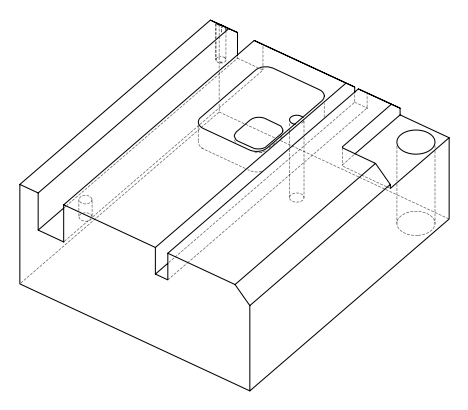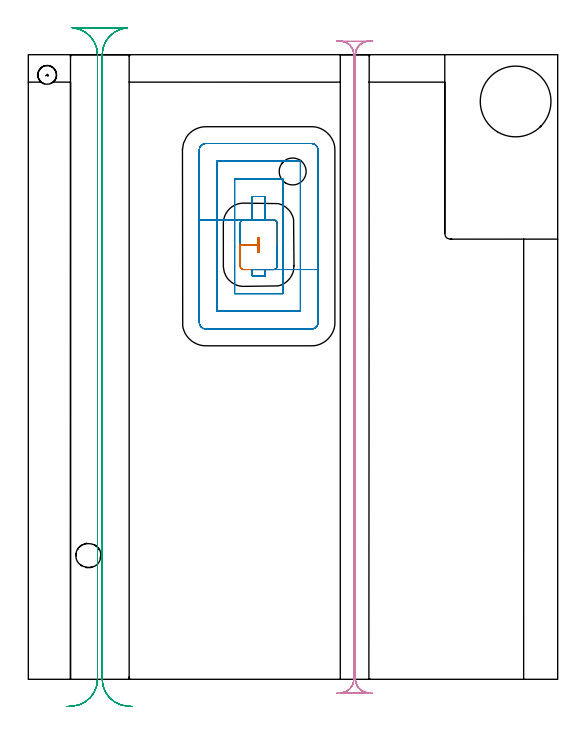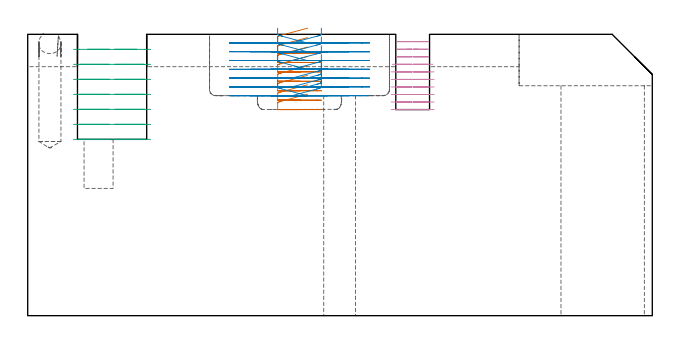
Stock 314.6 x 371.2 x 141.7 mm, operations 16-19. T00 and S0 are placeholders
(PLAN: 19 operations, 12 tool changes, 143.3 min)
(1 SPOT_DRILL | STEP1HOLE_1 | NXT0321_9005460120000 | 0.04 min | 3403 mm3)
(2 SPOT_DRILL_1 | STEP1POCKET | NXT0321_9005460120000 | 0.04 min | 5881 mm3)
(3 SPOT_DRILL_2 | STEP1POCKET_1 | NXT0321_9005460120000 | 0.03 min | 0 mm3)
(4 INDEXABLE_INSERT_DRILL_THROUGH_HOLE_FROM_SOLID | STEP1HOLE | NXT0302_036 | 0.49 min | 196236 mm3)
(5 DRILL_BLIND_HOLE_INTO_CENTER | STEP1HOLE_1 | NXT0301_076 | 0.08 min | 1294 mm3)
(6 GUN_DRILL_THROUGH_HOLE | STEP1HOLE_1 | UGT0307_007 | 0.56 min | 7534 mm3)
(7 DRILL_TO_ENLARGE_THROUGH_HOLE | STEP1HOLE_1 | UGT0301_006 | 0.48 min | 16206 mm3)
(8 DRILL_BLIND_HOLE_INTO_CENTER_1 | STEP1POCKET | NXT0301_128 | 0.12 min | 2759 mm3)
(9 DRILL_BLIND_HOLE_INTO_CENTER_2 | STEP1POCKET_1 | UGT0301_222 | 0.24 min | 5304 mm3)
(10 MILL_ROUGH_BLIND_HOLE_CONTOUR | STEP1POCKET | NXT0201_013 | Spiral | 0.6 min | 3013 mm3)
(11 AREA_MILL | FG_CHAMFER_SURFACE | UGT0205_001 | 6.34 min | 18645 mm3)
(12 AREA_MILL_1 | FG_CHAMFER_SURFACE_1 | UGT0205_001 | 1.34 min | 3902 mm3)
(13 AREA_MILL_2 | FG_CHAMFER_SURFACE_2 | UGT0205_001 | 2.48 min | 7832 mm3)
(14 AREA_MILL_3 | FG_CHAMFER_SURFACE_3 | UGT0205_001 | 16.96 min | 54983 mm3)
(15 MILL_CORNER_NOTCH_RECTANGULAR | CORNER_NOTCH_RECTANGULAR | NXT0201_008 | Follow Part, ap 1.5, ae 75% | 67 min | 151961 mm3)
(16 MILL_RECTANGULAR_POCKET | POCKET_RECTANGULAR_STRAIGHT | UGT0201_095 | Follow Part, ap 5, ae 75% | 3.39 min | 73645 mm3)
(17 MILL_RECTANGULAR_POCKET_1 | POCKET_RECTANGULAR_STRAIGHT_1 | UGT0201_095 | Follow Part, ap 5, ae 75% | 14.38 min | 291949 mm3)
(18 MILL_RECTANGULAR_SLOT | SLOT_RECTANGULAR | UGT0201_004 | Follow Part, ap 8, ae 75% | 12.37 min | 673883 mm3)
(19 MILL_RECTANGULAR_SLOT_1 | SLOT_RECTANGULAR_1 | NXT0201_012 | Follow Part, ap 4, ae 75% | 16.38 min | 237424 mm3)
(TOOL NXT0321_9005460120000 | NC Spot Drill, 142deg, 12mm, Carbide, Uncoated | D12 PA142 FL30 Z2)
(TOOL NXT0302_036 | Index. Insert Drill 42mm [880-D4200L50-05] | D42 PA176 FL210 Z2)
(TOOL NXT0301_076 | Carbide Drill 10.5mm [860.1-1050-032A1-MM 2214] | D10.5 PA140 FL55 Z2)
(TOOL UGT0307_007 | Gun Drill 10 mm | D10 PA130 FL24 Z1)
(TOOL UGT0301_006 | Twist Drill 16 mm | D16 PA118 FL120 Z2)
(TOOL NXT0301_128 | Carbide Drill 12mm [861.1-1200-036A1-GP GC34] | D12 PA150 FL37.4 Z2)
(TOOL UGT0301_222 | Twist Drill 11.1 mm | D11.1 PA118 FL92 Z2)
(TOOL NXT0201_013 | ENDMILL 10mm | D10 FL30 Z4)
(TOOL UGT0205_001 | Chamfer Mill 20 x 3 x 45 deg. | D20 FL50 Z2)
(TOOL NXT0201_008 | ENDMILL 6mm [2P460-0600-NA 1630] | D6 FL26 Z6)
(TOOL UGT0201_095 | End mill 20 mm | D20 R3 FL38 Z4)
(TOOL UGT0201_004 | End Mill 32 mm | D32 FL53 Z6)
(TOOL NXT0201_012 | ENDMILL 16mm [2P460-1600-NA 1630] | D16 FL38 Z6)
(OP 16 MILL_RECTANGULAR_POCKET)
G17 G21 G94 G90
T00 M6
G54
G17 G0 G90 X140.974 Y273. S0 M3
G43 Z151.807 H0
Z144.806
G94 G1 X127.855 Z141.291 F250.
X127.483 Y272.941 Z141.19
X127.128 Y272.816 Z141.089
X126.801 Y272.63 Z140.988
X126.512 Y272.388 Z140.888
X126.27 Y272.099 Z140.787
X126.084 Y271.772 Z140.686
X125.959 Y271.417 Z140.585
X125.9 Y271.045 Z140.484
Y258.25 Z137.056
X136.4
Y254. F500.
X137.4
Y262.5
X136.4
Y258.25
X125.9
Y245.6
G3 X128. Y243.5 R2.1
G1 X145.8
G3 X147.9 Y245.6 R2.1
G1 Y270.9
G3 X145.8 Y273. R2.1
G1 X128.
G3 X125.9 Y270.9 R2.1
G1 Y258.25
Y257.25
G0 X140.974 Y273. Z140.056
G1 X127.855 Z136.54 F250.
X127.483 Y272.941 Z136.439
X127.128 Y272.816 Z136.339
X126.801 Y272.63 Z136.238
X126.512 Y272.388 Z136.137
X126.27 Y272.099 Z136.036
X126.084 Y271.772 Z135.935
X125.959 Y271.417 Z135.834
X125.9 Y271.045 Z135.733
Y258.25 Z132.305
X136.4
Y254. F500.
X137.4
Y262.5
X136.4
Y258.25
X125.9
Y245.6
G3 X128. Y243.5 R2.1
G1 X145.8
G3 X147.9 Y245.6 R2.1
G1 Y270.9
G3 X145.8 Y273. R2.1
G1 X128.
G3 X125.9 Y270.9 R2.1
G1 Y258.25
Y257.25
G0 X140.974 Y273. Z135.305
G1 X127.855 Z131.79 F250.
X127.483 Y272.941 Z131.689
X127.128 Y272.816 Z131.588
X126.801 Y272.63 Z131.487
X126.512 Y272.388 Z131.386
X126.27 Y272.099 Z131.285
X126.084 Y271.772 Z131.184
X125.959 Y271.417 Z131.083
X125.9 Y271.045 Z130.982
Y258.25 Z127.554
X136.4
Y254. F500.
X137.4
Y262.5
X136.4
Y258.25
X125.9
Y245.6
G3 X128. Y243.5 R2.1
G1 X145.8
G3 X147.9 Y245.6 R2.1
G1 Y270.9
G3 X145.8 Y273. R2.1
G1 X128.
G3 X125.9 Y270.9 R2.1
G1 Y258.25
Y257.25
G0 X140.974 Y273. Z130.554
G1 X127.855 Z127.039 F250.
X127.483 Y272.941 Z126.938
X127.128 Y272.816 Z126.837
X126.801 Y272.63 Z126.736
X126.512 Y272.388 Z126.635
X126.27 Y272.099 Z126.534
X126.084 Y271.772 Z126.433
X125.959 Y271.417 Z126.333
X125.9 Y271.045 Z126.232
Y258.25 Z122.803
X136.4
Y254. F500.
X137.4
Y262.5
X136.4
Y258.25
X125.9
Y245.6
G3 X128. Y243.5 R2.1
G1 X145.8
G3 X147.9 Y245.6 R2.1
G1 Y270.9
G3 X145.8 Y273. R2.1
G1 X128.
G3 X125.9 Y270.9 R2.1
G1 Y258.25
Y257.25
G0 X140.974 Y273. Z125.803
G1 X127.855 Z122.288 F250.
X127.483 Y272.941 Z122.187
X127.128 Y272.816 Z122.086
X126.801 Y272.63 Z121.985
X126.512 Y272.388 Z121.884
X126.27 Y272.099 Z121.783
X126.084 Y271.772 Z121.683
X125.959 Y271.417 Z121.582
X125.9 Y271.045 Z121.481
Y258.25 Z118.052
X136.4
Y254. F500.
X137.4
Y262.5
X136.4
Y258.25
X125.9
Y245.6
G3 X128. Y243.5 R2.1
G1 X145.8
G3 X147.9 Y245.6 R2.1
G1 Y270.9
G3 X145.8 Y273. R2.1
G1 X128.
G3 X125.9 Y270.9 R2.1
G1 Y258.25
Y257.25
G0 X140.974 Y273. Z121.052
G1 X127.855 Z117.537 F250.
X127.483 Y272.941 Z117.436
X127.128 Y272.816 Z117.335
X126.801 Y272.63 Z117.234
X126.512 Y272.388 Z117.134
X126.27 Y272.099 Z117.033
X126.084 Y271.772 Z116.932
X125.959 Y271.417 Z116.831
X125.9 Y271.045 Z116.73
Y258.25 Z113.302
X136.4
Y254. F500.
X137.4
Y262.5
X136.4
Y258.25
X125.9
Y245.6
G3 X128. Y243.5 R2.1
G1 X145.8
G3 X147.9 Y245.6 R2.1
G1 Y270.9
G3 X145.8 Y273. R2.1
G1 X128.
G3 X125.9 Y270.9 R2.1
G1 Y258.25
Y257.25
G0 X140.974 Y273. Z116.302
G1 X127.855 Z112.786 F250.
X127.483 Y272.941 Z112.685
X127.128 Y272.816 Z112.585
X126.801 Y272.63 Z112.484
X126.512 Y272.388 Z112.383
X126.27 Y272.099 Z112.282
X126.084 Y271.772 Z112.181
X125.959 Y271.417 Z112.08
X125.9 Y271.045 Z111.979
Y258.25 Z108.551
X136.4
Y254. F500.
X137.4
Y262.5
X136.4
Y258.25
X125.9
Y245.6
G3 X128. Y243.5 R2.1
G1 X145.8
G3 X147.9 Y245.6 R2.1
G1 Y270.9
G3 X145.8 Y273. R2.1
G1 X128.
G3 X125.9 Y270.9 R2.1
G1 Y258.25
Y257.25
G0 X140.974 Y273. Z111.551
G1 X127.855 Z108.036 F250.
X127.483 Y272.941 Z107.935
X127.128 Y272.816 Z107.834
X126.801 Y272.63 Z107.733
X126.512 Y272.388 Z107.632
X126.27 Y272.099 Z107.531
X126.084 Y271.772 Z107.43
X125.959 Y271.417 Z107.329
X125.9 Y271.045 Z107.228
Y258.25 Z103.8
X136.4
Y254. F500.
X137.4
Y262.5
X136.4
Y258.25
X125.9
Y245.6
G3 X128. Y243.5 R2.1
G1 X145.8
G3 X147.9 Y245.6 R2.1
G1 Y270.9
G3 X145.8 Y273. R2.1
G1 X128.
G3 X125.9 Y270.9 R2.1
G1 Y258.25
Y257.25
G0 Z151.807
M5
M2
(OP 17 MILL_RECTANGULAR_POCKET_1)
G17 G21 G94 G90
T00 M6
G54
G17 G0 G90 X147.9 Y257.351 S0 M3
G43 Z151.807 H0
Z144.806
G94 G1 Y245.88 Z141.733 F250.
X147.891 Y245.556 Z141.646
X147.858 Y245.276 Z141.57
X147.792 Y244.959 Z141.484
X147.483 Y244.356 Z141.302
X147.032 Y243.908 Z141.132
X146.441 Y243.608 Z140.954
X145.751 Y243.503 Z140.767
X145.376 Y243.5 Z140.666
X133.1 Z137.377
Y239.7 F500.
X140.7
Y243.5
G0 X125.9 Y259.168 Z144.806
G1 Y270.849 Z141.676 F250.
X125.898 Y271.056 Z141.621
X125.995 Y271.532 Z141.491
X126.196 Y271.974 Z141.361
X126.492 Y272.36 Z141.23
X126.867 Y272.669 Z141.1
X127.302 Y272.886 Z140.97
X127.794 Y272.989 Z140.835
X127.936 Y272.998 Z140.797
X128.365 Y273. Z140.682
X140.7 Z137.377
Y286.9 F500.
X133.1
Y273.
X122.6
Y229.2
X151.2
Y297.4
X122.6
Y273.
X112.1
Y218.7
X161.7
Y307.9
X112.1
Y273.
X101.6
Y212.1
G3 X105.5 Y208.2 R3.9
G1 X168.3
G3 X172.2 Y212.1 R3.9
G1 Y314.5
G3 X168.3 Y318.4 R3.9
G1 X105.5
G3 X101.6 Y314.5 R3.9
G1 Y273.
Y272.
G0 X125.9 Y259.168 Z140.377
G1 Y270.849 Z137.247 F250.
X125.898 Y271.056 Z137.192
X125.995 Y271.532 Z137.061
X126.196 Y271.974 Z136.931
X126.492 Y272.36 Z136.801
X126.867 Y272.669 Z136.671
X127.302 Y272.886 Z136.54
X127.794 Y272.989 Z136.406
X127.936 Y272.998 Z136.368
X128.365 Y273. Z136.253
X140.7 Z132.947
Y286.9 F500.
X133.1
Y273.
G0 X147.9 Y257.351 Z140.377
G1 Y245.88 Z137.303 F250.
X147.891 Y245.556 Z137.216
X147.858 Y245.276 Z137.141
X147.792 Y244.959 Z137.054
X147.483 Y244.356 Z136.872
X147.032 Y243.908 Z136.702
X146.441 Y243.608 Z136.524
X145.751 Y243.503 Z136.337
X145.376 Y243.5 Z136.237
X133.1 Z132.947
Y239.7 F500.
X140.7
Y243.5
X151.2
Y297.4
X122.6
Y229.2
X151.2
Y243.5
X161.7
Y307.9
X112.1
Y218.7
X161.7
Y243.5
X172.2
Y314.5
G3 X168.3 Y318.4 R3.9
G1 X105.5
G3 X101.6 Y314.5 R3.9
G1 Y212.1
G3 X105.5 Y208.2 R3.9
G1 X168.3
G3 X172.2 Y212.1 R3.9
G1 Y243.5
Y244.5
G0 X125.9 Y259.168 Z135.947
G1 Y270.849 Z132.818 F250.
X125.898 Y271.056 Z132.762
X125.995 Y271.532 Z132.632
X126.196 Y271.974 Z132.502
X126.492 Y272.36 Z132.371
X126.867 Y272.669 Z132.241
X127.302 Y272.886 Z132.111
X127.794 Y272.989 Z131.976
X127.936 Y272.998 Z131.938
X128.365 Y273. Z131.823
X140.7 Z128.518
Y286.9 F500.
X133.1
Y273.
G0 X147.9 Y257.351 Z135.947
G1 Y245.88 Z132.874 F250.
X147.891 Y245.556 Z132.787
X147.858 Y245.276 Z132.711
X147.792 Y244.959 Z132.625
X147.483 Y244.357 Z132.443
X147.179 Y244.045 Z132.326
X147.032 Y243.908 Z132.273
X146.441 Y243.608 Z132.095
X145.751 Y243.503 Z131.908
X145.376 Y243.5 Z131.807
X133.1 Z128.518
Y239.7 F500.
X140.7
Y243.5
X151.2
Y297.4
X122.6
Y229.2
X151.2
Y243.5
X161.7
Y307.9
X112.1
Y218.7
X161.7
Y243.5
X172.2
Y314.5
G3 X168.3 Y318.4 R3.9
G1 X105.5
G3 X101.6 Y314.5 R3.9
G1 Y212.1
G3 X105.5 Y208.2 R3.9
G1 X168.3
G3 X172.2 Y212.1 R3.9
G1 Y243.5
Y244.5
G0 X125.9 Y259.168 Z131.518
G1 Y270.849 Z128.388 F250.
X125.898 Y271.056 Z128.333
X125.995 Y271.532 Z128.202
X126.196 Y271.974 Z128.072
X126.492 Y272.36 Z127.942
X126.867 Y272.669 Z127.812
X127.302 Y272.886 Z127.681
X127.794 Y272.989 Z127.547
X127.936 Y272.998 Z127.509
X128.365 Y273. Z127.394
X140.7 Z124.088
Y286.9 F500.
X133.1
Y273.
G0 X147.9 Y257.351 Z131.518
G1 Y245.88 Z128.444 F250.
X147.891 Y245.556 Z128.357
X147.858 Y245.276 Z128.282
X147.792 Y244.959 Z128.195
X147.483 Y244.357 Z128.014
X147.179 Y244.045 Z127.897
X147.032 Y243.908 Z127.843
X146.441 Y243.608 Z127.665
X145.751 Y243.503 Z127.478
X145.376 Y243.5 Z127.378
X133.1 Z124.088
Y239.7 F500.
X140.7
Y243.5
X151.2
Y297.4
X122.6
Y229.2
X151.2
Y243.5
X161.7
Y307.9
X112.1
Y218.7
X161.7
Y243.5
X172.2
Y314.5
G3 X168.3 Y318.4 R3.9
G1 X105.5
G3 X101.6 Y314.5 R3.9
G1 Y212.1
G3 X105.5 Y208.2 R3.9
G1 X168.3
G3 X172.2 Y212.1 R3.9
G1 Y243.5
Y244.5
G0 X147.9 Y257.352 Z127.088
G1 Y245.88 Z124.015 F250.
X147.891 Y245.556 Z123.928
X147.791 Y244.956 Z123.765
X147.483 Y244.356 Z123.584
X147.032 Y243.908 Z123.414
X146.424 Y243.603 Z123.231
X145.751 Y243.503 Z123.049
X145.376 Y243.5 Z122.948
X133.1 Z119.659
Y239.7 F500.
X140.7
Y243.5
G0 X147.9 Y251.548 Z127.088
G1 X147.899 Y270.776 Z121.936 F250.
X147.893 Y270.899 Z121.903
X147.789 Y271.548 Z121.727
X147.502 Y272.112 Z121.557
X147.296 Y272.337 Z121.476
X147.062 Y272.566 Z121.388
X147.035 Y272.587 Z121.379
X146.464 Y272.884 Z121.206
X146.165 Y272.952 Z121.124
X145.737 Y273. Z121.009
X145.431 Z120.927
X140.7 Z119.659
Y286.9 F500.
X133.1
Y273.
X122.6
Y229.2
X151.2
Y297.4
X122.6
Y273.
X112.1
Y218.7
X161.7
Y307.9
X112.1
Y273.
X101.6
Y212.1
G3 X105.5 Y208.2 R3.9
G1 X168.3
G3 X172.2 Y212.1 R3.9
G1 Y314.5
G3 X168.3 Y318.4 R3.9
G1 X105.5
G3 X101.6 Y314.5 R3.9
G1 Y273.
Y272.
G0 X147.9 Y257.352 Z122.659
G1 Y245.88 Z119.585 F250.
X147.891 Y245.556 Z119.498
X147.791 Y244.956 Z119.335
X147.484 Y244.357 Z119.155
X147.175 Y244.042 Z119.036
X147.032 Y243.908 Z118.984
X146.424 Y243.603 Z118.802
X145.751 Y243.503 Z118.619
X145.376 Y243.5 Z118.519
X133.1 Z115.229
Y239.7 F500.
X140.7
Y243.5
G0 X147.9 Y251.548 Z122.659
G1 X147.899 Y270.776 Z117.507 F250.
X147.893 Y270.899 Z117.474
X147.789 Y271.548 Z117.298
X147.536 Y272.057 Z117.145
X147.456 Y272.166 Z117.109
X147.366 Y272.267 Z117.073
X147.035 Y272.587 Z116.949
X146.464 Y272.884 Z116.777
X146.165 Y272.952 Z116.695
X145.737 Y273. Z116.579
X145.431 Z116.497
X140.7 Z115.229
Y286.9 F500.
X133.1
Y273.
X122.6
Y229.2
X151.2
Y297.4
X122.6
Y273.
X112.1
Y218.7
X161.7
Y307.9
X112.1
Y273.
X101.6
Y212.1
G3 X105.5 Y208.2 R3.9
G1 X168.3
G3 X172.2 Y212.1 R3.9
G1 Y314.5
G3 X168.3 Y318.4 R3.9
G1 X105.5
G3 X101.6 Y314.5 R3.9
G1 Y273.
Y272.
G0 X147.9 Y257.351 Z118.229
G1 Y245.88 Z115.156 F250.
X147.891 Y245.556 Z115.069
X147.858 Y245.276 Z114.993
X147.792 Y244.959 Z114.907
X147.484 Y244.357 Z114.725
X147.032 Y243.908 Z114.555
X146.441 Y243.608 Z114.377
X145.751 Y243.503 Z114.19
X145.376 Y243.5 Z114.089
X133.1 Z110.8
Y239.7 F500.
X140.7
Y243.5
G0 X125.9 Y259.162 Z118.229
G1 X125.901 Y270.852 Z115.097 F250.
X125.899 Y271.059 Z115.042
X125.983 Y271.494 Z114.923
X126.156 Y271.903 Z114.804
X126.41 Y272.267 Z114.685
X126.733 Y272.571 Z114.566
X126.909 Y272.68 Z114.511
X127.286 Y272.868 Z114.398
X127.4 Y272.905 Z114.366
X127.991 Y272.997 Z114.205
X140.7 Y273. Z110.8
Y286.9 F500.
X133.1
Y273.
X122.6
Y229.2
X151.2
Y297.4
X122.6
Y273.
X112.1
Y218.7
X161.7
Y307.9
X112.1
Y273.
X101.6
Y212.1
G3 X105.5 Y208.2 R3.9
G1 X168.3
G3 X172.2 Y212.1 R3.9
G1 Y314.5
G3 X168.3 Y318.4 R3.9
G1 X105.5
G3 X101.6 Y314.5 R3.9
G1 Y273.
Y272.
G0 Z151.807
M5
M2
(OP 18 MILL_RECTANGULAR_SLOT)
G17 G21 G94 G90
T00 M6
G54
G17 G0 G90 X61.915 Y-16.154 S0 M3
G43 Z151.807 H0
Z134.143
G94 G1 X58.921 Y-15.97 F250.
G2 X43.9 Y0. R16. F500.
G1 Y371.2
G2 X54.89 Y386.395 R16.
G1 X54.899 Y386.424
G3 X49.976 Y387.2 R16.
G1 X35.029
G3 X30.104 Y386.423 R16.
G1 X30.113 Y386.394
G2 X41.1 Y371.2 R16.
G1 Y0.
G2 X26.079 Y-15.97 R16.
G1 X23.085 Y-16.154 F250.
G0 X61.915 Z126.586
G1 X58.921 Y-15.97
G2 X43.9 Y0. R16. F500.
G1 Y371.2
G2 X58.546 Y387.143 R16.
G1 X58.547 Y387.173
G3 X57.61 Y387.2 R16.
G1 X27.351
G3 X26.437 Y387.174 R16.
G1 X26.439 Y387.144
G2 X41.1 Y371.2 R16.
G1 Y0.
G2 X26.079 Y-15.97 R16.
G1 X23.085 Y-16.154 F250.
G0 X61.915 Z119.029
G1 X58.921 Y-15.97
G2 X43.9 Y0. R16. F500.
G1 Y371.2
G2 X58.92 Y387.17 R16.
G1 Y387.2
X26.08
Y387.17
G2 X41.1 Y371.2 R16.
G1 Y0.
G2 X26.079 Y-15.97 R16.
G1 X23.085 Y-16.154 F250.
G0 X61.915 Z111.471
G1 X58.921 Y-15.97
G2 X43.9 Y0. R16. F500.
G1 Y371.2
G2 X58.92 Y387.17 R16.
G1 Y387.2
X26.08
Y387.17
G2 X41.1 Y371.2 R16.
G1 Y0.
G2 X26.079 Y-15.97 R16.
G1 X23.085 Y-16.154 F250.
G0 X61.915 Z103.914
G1 X58.921 Y-15.97
G2 X43.9 Y0. R16. F500.
G1 Y371.2
G2 X58.92 Y387.17 R16.
G1 Y387.2
X26.08
Y387.17
G2 X41.1 Y371.2 R16.
G1 Y0.
G2 X26.079 Y-15.97 R16.
G1 X23.085 Y-16.154 F250.
G0 X61.915 Z96.357
G1 X58.921 Y-15.97
G2 X43.9 Y0. R16. F500.
G1 Y371.2
G2 X58.92 Y387.17 R16.
G1 Y387.2
X26.08
Y387.17
G2 X41.1 Y371.2 R16.
G1 Y0.
G2 X26.079 Y-15.97 R16.
G1 X23.085 Y-16.154 F250.
G0 X61.915 Z88.8
G1 X58.921 Y-15.97
G2 X43.9 Y0. R16. F500.
G1 Y371.2
G2 X58.92 Y387.17 R16.
G1 Y387.2
X26.08
Y387.17
G2 X41.1 Y371.2 R16.
G1 Y0.
G2 X26.079 Y-15.97 R16.
G1 X23.085 Y-16.154 F250.
G0 Z151.807
M5
M2
(OP 19 MILL_RECTANGULAR_SLOT_1)
G17 G21 G94 G90
T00 M6
G54
G17 G0 G90 X193.36 Y374.305 S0 M3
G43 Z151.807 H1
Z138.006
G94 G1 X193.399 Y371.305 F250.
X193.4 Y371.2 F500.
Y0.
G2 X186.092 Y-7.97 R8.
G1 Y-8.
X201.708
Y-7.97
G2 X194.4 Y0. R8.
G1 Y371.2
X194.401 Y371.305
X194.44 Y374.305 F250.
G0 Z151.807
X191. Y377.653
Z134.205
G1 X192.431 Y375.017
G2 X193.4 Y371.2 R8. F500.
G1 Y0.
G2 X186.092 Y-7.97 R8.
G1 Y-8.
X201.708
Y-7.97
G2 X194.4 Y0. R8.
G1 Y371.2
G2 X195.369 Y375.016 R8.
G1 X196.8 Y377.653 F250.
G0 Z151.807
X185.821 Y379.734
Z130.404
G1 X188.575 Y378.543
G2 X193.4 Y371.2 R8. F500.
G1 Y0.
G2 X186.092 Y-7.97 R8.
G1 Y-8.
X201.708
Y-7.97
G2 X194.4 Y0. R8.
G1 Y371.2
G2 X199.238 Y378.549 R8.
G1 X201.994 Y379.734 F250.
G0 X183.672 Y379.567 Z126.604
G1 X186.636 Y379.104
G2 X193.4 Y371.2 R8. F500.
G1 Y0.
G2 X186.092 Y-7.97 R8.
G1 Y-8.
X201.708
Y-7.97
G2 X194.4 Y0. R8.
G1 Y371.2
G2 X201.139 Y379.1 R8.
G1 X204.101 Y379.573 F250.
G0 Z151.807
X204.697 Y-8.23
Z122.803
G1 X201.708 Y-7.97
G2 X194.4 Y0. R8. F500.
G1 Y371.2
G2 X201.708 Y379.17 R8.
G1 Y379.2
X186.092
Y379.17
G2 X193.4 Y371.2 R8.
G1 Y0.
G2 X186.092 Y-7.97 R8.
G1 X183.103 Y-8.23 F250.
G0 X204.697 Z119.003
G1 X201.708 Y-7.97
G2 X194.4 Y0. R8. F500.
G1 Y371.2
G2 X201.708 Y379.17 R8.
G1 Y379.2
X186.092
Y379.17
G2 X193.4 Y371.2 R8.
G1 Y0.
G2 X186.092 Y-7.97 R8.
G1 X183.103 Y-8.23 F250.
G0 Z151.807
X183.104 Y379.43
Z115.202
G1 X186.092 Y379.17
G2 X193.4 Y371.2 R8. F500.
G1 Y0.
G2 X185.8 Y-7.99 R8.
G1 Y-8.
X202.
Y-7.99
G2 X194.4 Y0. R8.
G1 Y371.2
G2 X201.708 Y379.17 R8.
G1 X204.696 Y379.43 F250.
G0 X183.104 Z111.401
G1 X186.092 Y379.17
G2 X193.4 Y371.2 R8. F500.
G1 Y0.
G2 X185.8 Y-7.99 R8.
G1 Y-8.
X202.
Y-7.99
G2 X194.4 Y0. R8.
G1 Y371.2
G2 X201.708 Y379.17 R8.
G1 X204.696 Y379.43 F250.
G0 X183.104 Z107.601
G1 X186.092 Y379.17
G2 X193.4 Y371.2 R8. F500.
G1 Y0.
G2 X185.8 Y-7.99 R8.
G1 Y-8.
X202.
Y-7.99
G2 X194.4 Y0. R8.
G1 Y371.2
G2 X201.708 Y379.17 R8.
G1 X204.696 Y379.43 F250.
G0 X183.104 Z103.8
G1 X186.092 Y379.17
G2 X193.4 Y371.2 R8. F500.
G1 Y0.
G2 X185.8 Y-7.99 R8.
G1 Y-8.
X202.
Y-7.99
G2 X194.4 Y0. R8.
G1 Y371.2
G2 X201.708 Y379.17 R8.
G1 X204.696 Y379.43 F250.
G0 Z151.807
M5
M2
